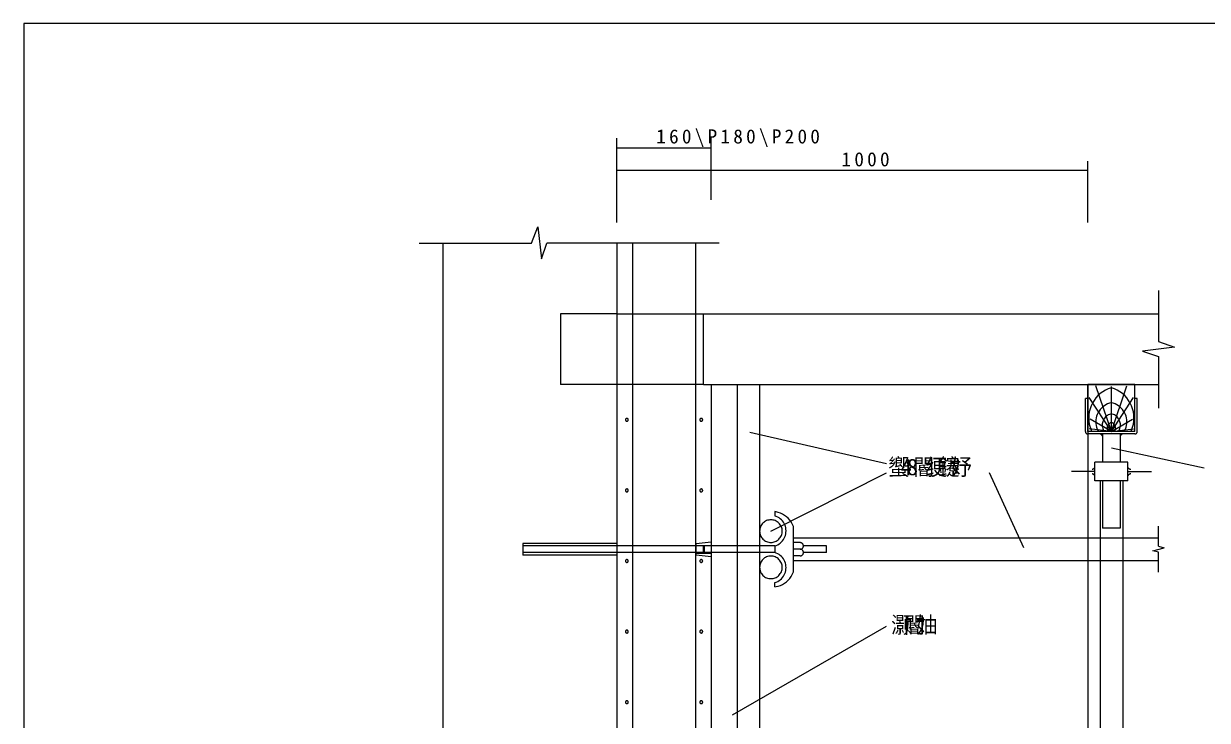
# Model space of a CAD drawing. Header units: metres. Extents: x 0 to 420, y 0 to 297.
# Drawn here: x 0 to 251.4, y 149 to 297 of the extents above; entities that cross this region are included whole.
import ezdxf

# ---------------------------------------------------------------- set-up
doc = ezdxf.new("R2010")
doc.units = ezdxf.units.M

msp = doc.modelspace()

# ---------------------------------------------------------------- linework, layer by layer
for p, q in [((420, 297), (0, 297)), ((0, 297), (0, 0)), ((126.01, 259.59), (126.01, 272.64)), ((146.01, 259.59), (146.01, 272.64)), ((126.01, 270.64), (146.01, 270.64)), ((126.01, 254.74), (126.01, 267.78)), ((226.01, 254.74), (226.01, 267.78)), ((226.01, 265.78), (126.01, 265.78)), ((107.89, 250.34), (109.19, 253.85)), ((109.19, 253.85), (109.99, 247.07)), ((84.01, 250.34), (107.89, 250.34)), ((89.01, 250.34), (89.01, 45.34)), ((109.99, 247.07), (111.11, 250.34)), ((147.71, 250.34), (111.11, 250.34)), ((126.01, 250.34), (126.01, 45.34)), ((129.31, 250.34), (129.31, 45.34)), ((142.71, 250.34), (142.71, 45.34)), ((241.01, 240.34), (241.01, 229.49)), ((114.01, 235.34), (114.01, 220.34)), ((126.01, 235.34), (114.01, 235.34)), ((126.01, 235.34), (144.36, 235.34)), ((144.36, 235.34), (241.01, 235.34)), ((144.36, 220.34), (144.36, 235.34)), ((241.01, 229.49), (244.4, 228.24)), ((244.4, 228.24), (237.61, 227.44)), ((237.61, 227.44), (241.01, 226.28)), ((241.01, 226.28), (241.01, 215.34)), ((126.01, 220.34), (114.01, 220.34)), ((144.36, 220.34), (126.01, 220.34)), ((144.36, 220.34), (241.01, 220.34)), ((146.01, 220.34), (146.01, 45.34)), ((151.51, 220.34), (151.51, 45.34)), ((156.31, 220.34), (156.31, 45.34)), ((226.01, 220.34), (226.01, 67.74)), ((226.01, 210.34), (226.01, 220.34)), ((236.01, 220.34), (226.01, 220.34)), ((231.01, 210.34), (227.71, 220.08)), ((231.01, 210.34), (234.31, 220.08)), ((231.01, 210.34), (231.01, 219.93)), ((236.01, 210.34), (236.01, 220.34)), ((225.51, 210.34), (225.51, 217.34)), ((226.01, 217.34), (225.51, 217.34)), ((226.01, 210.34), (226.01, 217.34)), ((231.01, 210.34), (226.33, 217.55)), ((231.01, 210.34), (235.69, 217.55)), ((236.51, 217.34), (236.01, 217.34)), ((236.01, 210.34), (236.01, 217.34)), ((236.51, 210.34), (236.51, 217.34)), ((231.01, 210.34), (226.52, 212.96)), ((231.01, 210.34), (235.5, 212.96)), ((154.21, 210.22), (183.23, 203.54)), ((236.01, 210.34), (226.01, 210.34)), ((236.01, 210.34), (226.01, 210.34)), ((236.01, 209.84), (226.01, 209.84)), ((231.01, 210.34), (226.29, 210.93)), ((229.11, 209.84), (229.11, 203.84)), ((231.01, 210.34), (235.72, 210.93)), ((232.91, 209.84), (232.91, 203.84)), ((231.01, 206.87), (250.72, 202.61)), ((227.51, 199.84), (227.51, 203.84)), ((234.51, 203.84), (227.51, 203.84)), ((234.51, 199.84), (234.51, 203.84)), ((158.71, 189.19), (183.23, 201.54)), ((212.4, 185.64), (205.14, 201.54)), ((227.51, 201.84), (222.51, 201.84)), ((234.51, 201.84), (239.51, 201.84)), ((234.51, 199.84), (227.51, 199.84)), ((228.61, 199.84), (228.61, 45.34)), ((229.11, 199.84), (229.11, 189.84)), ((232.91, 199.84), (232.91, 189.84)), ((233.41, 199.84), (233.41, 45.34)), ((159.51, 193.34), (159.51, 192.44)), ((163.51, 180.54), (163.51, 190.14)), ((232.91, 189.84), (229.11, 189.84)), ((241.01, 185.98), (241.01, 190.24)), ((126.01, 186.59), (106.01, 186.59)), ((106.01, 186.59), (106.01, 184.09)), ((144.31, 186.04), (106.01, 186.04)), ((142.81, 186.59), (146.01, 186.94)), ((142.81, 184.09), (142.81, 186.59)), ((142.81, 186.14), (146.01, 186.14)), ((144.31, 186.14), (144.31, 184.54)), ((144.51, 186.14), (144.51, 184.54)), ((159.51, 186.04), (144.51, 186.04)), ((146.01, 186.94), (146.01, 183.74)), ((159.51, 186.04), (159.51, 184.64)), ((163.51, 187.74), (241.01, 187.74)), ((164.91, 186.74), (163.51, 186.74)), ((170.51, 186.04), (165.61, 186.04)), ((170.51, 184.64), (170.51, 186.04)), ((144.31, 184.64), (106.01, 184.64)), ((126.01, 184.09), (106.01, 184.09)), ((142.81, 184.54), (146.01, 184.54)), ((146.01, 183.74), (142.81, 184.09)), ((159.51, 184.64), (144.51, 184.64)), ((164.91, 185.34), (163.51, 185.34)), ((164.91, 183.94), (163.51, 183.94)), ((170.51, 184.64), (165.61, 184.64)), ((239.8, 185.02), (242.21, 185.66)), ((241.01, 184.7), (239.8, 185.02)), ((241.01, 185.98), (242.21, 185.66)), ((241.01, 180.44), (241.01, 184.7)), ((163.51, 182.94), (241.01, 182.94)), ((159.51, 177.34), (159.51, 178.24)), ((150.54, 150.13), (183.23, 169.01))]:
    msp.add_line(p, q)
for points in [[(231.01, 219.66), (230.34, 219.42), (229.75, 219.14), (229.18, 218.8), (228.65, 218.41), (228.17, 217.97), (227.73, 217.48), (227.33, 216.96), (227, 216.39), (226.72, 215.8), (226.49, 215.18), (226.33, 214.54), (226.24, 213.89), (226.21, 213.24), (226.24, 212.58), (226.33, 211.93), (226.49, 211.29), (226.72, 210.67), (226.86, 210.34)], [(235.15, 210.34), (235.3, 210.67), (235.52, 211.29), (235.68, 211.93), (235.78, 212.58), (235.81, 213.24), (235.78, 213.89), (235.68, 214.54), (235.52, 215.18), (235.3, 215.8), (235.02, 216.39), (234.68, 216.96), (234.29, 217.48), (233.85, 217.97), (233.36, 218.41), (232.83, 218.8), (232.27, 219.14), (231.68, 219.42), (231.06, 219.64), (231.01, 219.66)], [(231.01, 216.44), (230.6, 216.34), (230.22, 216.21), (229.86, 216.03), (229.52, 215.83), (229.2, 215.59), (228.9, 215.32), (228.63, 215.02), (228.39, 214.7), (228.18, 214.36), (228.01, 214), (227.88, 213.62), (227.78, 213.23), (227.72, 212.83), (227.7, 212.43), (227.72, 212.03), (227.78, 211.64), (227.88, 211.25), (228.01, 210.87), (228.18, 210.51), (228.28, 210.34)], [(233.74, 210.34), (233.83, 210.51), (234, 210.87), (234.14, 211.25), (234.23, 211.64), (234.29, 212.03), (234.31, 212.43), (234.29, 212.83), (234.23, 213.23), (234.14, 213.62), (234, 214), (233.83, 214.36), (233.62, 214.7), (233.39, 215.02), (233.12, 215.32), (232.82, 215.59), (232.5, 215.83), (232.15, 216.03), (231.79, 216.21), (231.42, 216.34), (231.03, 216.44), (231.01, 216.44)], [(231.01, 214.1), (230.8, 214.05), (230.58, 213.97), (230.36, 213.87), (230.16, 213.75), (229.97, 213.6), (229.79, 213.44), (229.63, 213.27), (229.49, 213.07), (229.36, 212.87), (229.26, 212.65), (229.18, 212.43), (229.12, 212.2), (229.09, 211.96), (229.07, 211.72), (229.09, 211.48), (229.12, 211.25), (229.18, 211.01), (229.26, 210.79), (229.36, 210.57), (229.49, 210.37), (229.5, 210.34)], [(232.51, 210.34), (232.53, 210.37), (232.65, 210.57), (232.75, 210.79), (232.84, 211.01), (232.89, 211.25), (232.93, 211.48), (232.94, 211.72), (232.93, 211.96), (232.89, 212.2), (232.84, 212.43), (232.75, 212.65), (232.65, 212.87), (232.53, 213.07), (232.39, 213.27), (232.23, 213.44), (232.05, 213.6), (231.86, 213.75), (231.65, 213.87), (231.44, 213.97), (231.21, 214.05), (231.01, 214.1)], [(128.41, 212.84), (128.41, 212.87), (128.4, 212.9), (128.39, 212.93), (128.38, 212.95), (128.37, 212.98), (128.36, 213.01), (128.34, 213.03), (128.32, 213.05), (128.3, 213.07), (128.27, 213.09), (128.25, 213.1), (128.22, 213.12), (128.19, 213.13), (128.17, 213.13), (128.14, 213.14), (128.11, 213.14), (128.08, 213.14), (128.05, 213.13), (128.02, 213.13), (127.99, 213.12), (127.97, 213.1), (127.94, 213.09), (127.92, 213.07), (127.9, 213.05), (127.88, 213.03), (127.86, 213.01), (127.84, 212.98), (127.83, 212.95), (127.82, 212.93), (127.81, 212.9), (127.81, 212.87), (127.81, 212.84), (127.81, 212.84)], [(127.81, 212.84), (127.81, 212.81), (127.81, 212.78), (127.82, 212.75), (127.83, 212.72), (127.84, 212.7), (127.86, 212.67), (127.88, 212.65), (127.9, 212.63), (127.92, 212.61), (127.94, 212.59), (127.97, 212.57), (127.99, 212.56), (128.02, 212.55), (128.05, 212.55), (128.08, 212.54), (128.11, 212.54), (128.14, 212.54), (128.17, 212.55), (128.19, 212.55), (128.22, 212.56), (128.25, 212.57), (128.27, 212.59), (128.3, 212.61), (128.32, 212.63), (128.34, 212.65), (128.36, 212.67), (128.37, 212.7), (128.38, 212.72), (128.39, 212.75), (128.4, 212.78), (128.41, 212.81), (128.41, 212.84), (128.41, 212.84)], [(144.21, 212.84), (144.21, 212.87), (144.2, 212.9), (144.19, 212.93), (144.18, 212.95), (144.17, 212.98), (144.16, 213.01), (144.14, 213.03), (144.12, 213.05), (144.1, 213.07), (144.07, 213.09), (144.05, 213.1), (144.02, 213.12), (143.99, 213.13), (143.97, 213.13), (143.94, 213.14), (143.91, 213.14), (143.88, 213.14), (143.85, 213.13), (143.82, 213.13), (143.79, 213.12), (143.77, 213.1), (143.74, 213.09), (143.72, 213.07), (143.7, 213.05), (143.68, 213.03), (143.66, 213.01), (143.64, 212.98), (143.63, 212.95), (143.62, 212.93), (143.61, 212.9), (143.61, 212.87), (143.61, 212.84), (143.61, 212.84)], [(143.61, 212.84), (143.61, 212.81), (143.61, 212.78), (143.62, 212.75), (143.63, 212.72), (143.64, 212.7), (143.66, 212.67), (143.68, 212.65), (143.7, 212.63), (143.72, 212.61), (143.74, 212.59), (143.77, 212.57), (143.79, 212.56), (143.82, 212.55), (143.85, 212.55), (143.88, 212.54), (143.91, 212.54), (143.94, 212.54), (143.97, 212.55), (143.99, 212.55), (144.02, 212.56), (144.05, 212.57), (144.07, 212.59), (144.1, 212.61), (144.12, 212.63), (144.14, 212.65), (144.16, 212.67), (144.17, 212.7), (144.18, 212.72), (144.19, 212.75), (144.2, 212.78), (144.21, 212.81), (144.21, 212.84), (144.21, 212.84)], [(231.01, 212.27), (230.9, 212.23), (230.79, 212.17), (230.68, 212.11), (230.58, 212.04), (230.49, 211.95), (230.41, 211.86), (230.33, 211.76), (230.27, 211.66), (230.22, 211.54), (230.18, 211.43), (230.15, 211.31), (230.13, 211.18), (230.12, 211.06), (230.13, 210.94), (230.15, 210.81), (230.18, 210.69), (230.22, 210.58), (230.27, 210.46), (230.33, 210.36), (230.35, 210.34)], [(231.67, 210.34), (231.68, 210.36), (231.74, 210.46), (231.8, 210.58), (231.84, 210.69), (231.87, 210.81), (231.89, 210.94), (231.89, 211.06), (231.89, 211.18), (231.87, 211.31), (231.84, 211.43), (231.8, 211.54), (231.74, 211.66), (231.68, 211.76), (231.61, 211.86), (231.52, 211.95), (231.43, 212.04), (231.33, 212.11), (231.23, 212.17), (231.11, 212.23), (231.01, 212.27)], [(225.51, 210.34), (225.51, 210.29), (225.52, 210.24), (225.53, 210.19), (225.55, 210.15), (225.57, 210.1), (225.59, 210.06), (225.62, 210.02), (225.65, 209.99), (225.69, 209.95), (225.73, 209.92), (225.77, 209.9), (225.82, 209.88), (225.86, 209.86), (225.91, 209.85), (225.96, 209.84), (226.01, 209.84)], [(229.11, 209.34), (229.09, 209.4), (229.07, 209.46), (229.05, 209.51), (229.01, 209.57), (228.98, 209.61), (228.94, 209.66), (228.89, 209.7), (228.85, 209.74), (228.79, 209.77), (228.74, 209.79), (228.68, 209.81), (228.62, 209.83), (228.56, 209.84), (228.51, 209.84)], [(233.51, 209.84), (233.45, 209.84), (233.39, 209.83), (233.33, 209.81), (233.28, 209.79), (233.22, 209.77), (233.17, 209.74), (233.12, 209.7), (233.08, 209.66), (233.04, 209.61), (233, 209.57), (232.97, 209.51), (232.94, 209.46), (232.92, 209.4), (232.91, 209.34), (232.91, 209.34)], [(236.01, 209.84), (236.06, 209.84), (236.11, 209.85), (236.15, 209.86), (236.2, 209.88), (236.24, 209.9), (236.29, 209.92), (236.32, 209.95), (236.36, 209.99), (236.39, 210.02), (236.42, 210.06), (236.45, 210.1), (236.47, 210.15), (236.49, 210.19), (236.5, 210.24), (236.51, 210.29), (236.51, 210.34)], [(226.91, 202.34), (226.95, 202.34), (227.01, 202.35), (227.08, 202.37), (227.14, 202.39), (227.21, 202.42), (227.26, 202.46), (227.32, 202.5), (227.37, 202.54), (227.42, 202.59), (227.46, 202.65), (227.49, 202.71), (227.51, 202.74)], [(227.51, 200.94), (227.49, 200.97), (227.46, 201.03), (227.42, 201.09), (227.37, 201.14), (227.32, 201.18), (227.26, 201.22), (227.21, 201.26), (227.14, 201.29), (227.08, 201.31), (227.01, 201.33), (226.95, 201.34), (226.91, 201.34)], [(234.51, 202.74), (234.52, 202.71), (234.56, 202.65), (234.6, 202.59), (234.65, 202.54), (234.7, 202.5), (234.75, 202.46), (234.81, 202.42), (234.87, 202.39), (234.94, 202.37), (235, 202.35), (235.07, 202.34), (235.11, 202.34)], [(235.11, 201.34), (235.07, 201.34), (235, 201.33), (234.94, 201.31), (234.87, 201.29), (234.81, 201.26), (234.75, 201.22), (234.7, 201.18), (234.65, 201.14), (234.6, 201.09), (234.56, 201.03), (234.52, 200.97), (234.51, 200.94)], [(128.41, 197.84), (128.41, 197.87), (128.4, 197.9), (128.39, 197.93), (128.38, 197.95), (128.37, 197.98), (128.36, 198.01), (128.34, 198.03), (128.32, 198.05), (128.3, 198.07), (128.27, 198.09), (128.25, 198.1), (128.22, 198.12), (128.19, 198.13), (128.17, 198.13), (128.14, 198.14), (128.11, 198.14), (128.08, 198.14), (128.05, 198.13), (128.02, 198.13), (127.99, 198.12), (127.97, 198.1), (127.94, 198.09), (127.92, 198.07), (127.9, 198.05), (127.88, 198.03), (127.86, 198.01), (127.84, 197.98), (127.83, 197.95), (127.82, 197.93), (127.81, 197.9), (127.81, 197.87), (127.81, 197.84), (127.81, 197.84)], [(127.81, 197.84), (127.81, 197.81), (127.81, 197.78), (127.82, 197.75), (127.83, 197.72), (127.84, 197.7), (127.86, 197.67), (127.88, 197.65), (127.9, 197.63), (127.92, 197.61), (127.94, 197.59), (127.97, 197.57), (127.99, 197.56), (128.02, 197.55), (128.05, 197.55), (128.08, 197.54), (128.11, 197.54), (128.14, 197.54), (128.17, 197.55), (128.19, 197.55), (128.22, 197.56), (128.25, 197.57), (128.27, 197.59), (128.3, 197.61), (128.32, 197.63), (128.34, 197.65), (128.36, 197.67), (128.37, 197.7), (128.38, 197.72), (128.39, 197.75), (128.4, 197.78), (128.41, 197.81), (128.41, 197.84), (128.41, 197.84)], [(144.21, 197.84), (144.21, 197.87), (144.2, 197.9), (144.19, 197.93), (144.18, 197.95), (144.17, 197.98), (144.16, 198.01), (144.14, 198.03), (144.12, 198.05), (144.1, 198.07), (144.07, 198.09), (144.05, 198.1), (144.02, 198.12), (143.99, 198.13), (143.97, 198.13), (143.94, 198.14), (143.91, 198.14), (143.88, 198.14), (143.85, 198.13), (143.82, 198.13), (143.79, 198.12), (143.77, 198.1), (143.74, 198.09), (143.72, 198.07), (143.7, 198.05), (143.68, 198.03), (143.66, 198.01), (143.64, 197.98), (143.63, 197.95), (143.62, 197.93), (143.61, 197.9), (143.61, 197.87), (143.61, 197.84), (143.61, 197.84)], [(143.61, 197.84), (143.61, 197.81), (143.61, 197.78), (143.62, 197.75), (143.63, 197.72), (143.64, 197.7), (143.66, 197.67), (143.68, 197.65), (143.7, 197.63), (143.72, 197.61), (143.74, 197.59), (143.77, 197.57), (143.79, 197.56), (143.82, 197.55), (143.85, 197.55), (143.88, 197.54), (143.91, 197.54), (143.94, 197.54), (143.97, 197.55), (143.99, 197.55), (144.02, 197.56), (144.05, 197.57), (144.07, 197.59), (144.1, 197.61), (144.12, 197.63), (144.14, 197.65), (144.16, 197.67), (144.17, 197.7), (144.18, 197.72), (144.19, 197.75), (144.2, 197.78), (144.21, 197.81), (144.21, 197.84), (144.21, 197.84)], [(161.11, 189.19), (161.1, 189.42), (161.06, 189.66), (161, 189.89), (160.92, 190.11), (160.82, 190.32), (160.7, 190.52), (160.56, 190.71), (160.4, 190.89), (160.23, 191.04), (160.04, 191.18), (159.84, 191.31), (159.63, 191.41), (159.4, 191.49), (159.18, 191.54), (158.94, 191.58), (158.71, 191.59), (158.47, 191.58), (158.24, 191.54), (158.01, 191.49), (157.79, 191.41), (157.58, 191.31), (157.37, 191.18), (157.19, 191.04), (157.01, 190.89), (156.85, 190.71), (156.71, 190.52), (156.59, 190.32), (156.49, 190.11), (156.41, 189.89), (156.35, 189.66), (156.32, 189.42), (156.31, 189.19), (156.32, 188.95), (156.35, 188.72), (156.41, 188.49), (156.49, 188.27), (156.59, 188.06), (156.71, 187.86), (156.85, 187.67), (157.01, 187.49), (157.19, 187.33), (157.37, 187.19), (157.58, 187.07), (157.79, 186.97), (158.01, 186.89), (158.24, 186.83), (158.47, 186.8), (158.71, 186.79), (158.94, 186.8), (159.18, 186.83), (159.4, 186.89), (159.63, 186.97), (159.84, 187.07), (160.04, 187.19), (160.23, 187.33), (160.4, 187.49), (160.56, 187.67), (160.7, 187.86), (160.82, 188.06), (160.92, 188.27), (161, 188.49), (161.06, 188.72), (161.1, 188.95), (161.11, 189.19)], [(163.51, 190.14), (163.45, 190.29), (163.24, 190.74), (162.98, 191.16), (162.69, 191.55), (162.36, 191.92), (162, 192.25), (161.6, 192.54), (161.18, 192.8), (160.73, 193.01), (160.27, 193.17), (159.79, 193.29), (159.51, 193.34)], [(159.51, 186.04), (159.55, 186.05), (159.85, 186.16), (160.15, 186.3), (160.43, 186.47), (160.69, 186.66), (160.93, 186.88), (161.15, 187.13), (161.35, 187.39), (161.52, 187.67), (161.66, 187.96), (161.77, 188.27), (161.85, 188.59), (161.89, 188.91), (161.91, 189.24), (161.89, 189.57), (161.85, 189.89), (161.77, 190.21), (161.66, 190.51), (161.52, 190.81), (161.35, 191.09), (161.15, 191.35), (160.93, 191.59), (160.69, 191.81), (160.43, 192.01), (160.15, 192.18), (159.85, 192.32), (159.55, 192.43), (159.51, 192.44)], [(164.91, 185.34), (164.98, 185.34), (165.04, 185.35), (165.11, 185.37), (165.18, 185.39), (165.24, 185.42), (165.3, 185.46), (165.35, 185.5), (165.4, 185.54), (165.45, 185.6), (165.49, 185.65), (165.52, 185.71), (165.55, 185.77), (165.58, 185.84), (165.59, 185.9), (165.6, 185.97), (165.61, 186.04), (165.6, 186.11), (165.59, 186.18), (165.58, 186.24), (165.55, 186.31), (165.52, 186.37), (165.49, 186.43), (165.45, 186.48), (165.4, 186.53), (165.35, 186.58), (165.3, 186.62), (165.24, 186.66), (165.18, 186.69), (165.11, 186.71), (165.04, 186.73), (164.98, 186.74), (164.91, 186.74), (164.91, 186.74)], [(161.11, 181.49), (161.1, 181.73), (161.06, 181.96), (161, 182.19), (160.92, 182.41), (160.82, 182.62), (160.7, 182.82), (160.56, 183.01), (160.4, 183.19), (160.23, 183.35), (160.04, 183.49), (159.84, 183.61), (159.63, 183.71), (159.4, 183.79), (159.18, 183.84), (158.94, 183.88), (158.71, 183.89), (158.47, 183.88), (158.24, 183.84), (158.01, 183.79), (157.79, 183.71), (157.58, 183.61), (157.37, 183.49), (157.19, 183.35), (157.01, 183.19), (156.85, 183.01), (156.71, 182.82), (156.59, 182.62), (156.49, 182.41), (156.41, 182.19), (156.35, 181.96), (156.32, 181.73), (156.31, 181.49), (156.32, 181.26), (156.35, 181.02), (156.41, 180.79), (156.49, 180.57), (156.59, 180.36), (156.71, 180.16), (156.85, 179.97), (157.01, 179.79), (157.19, 179.64), (157.37, 179.49), (157.58, 179.37), (157.79, 179.27), (158.01, 179.19), (158.24, 179.14), (158.47, 179.1), (158.71, 179.09), (158.94, 179.1), (159.18, 179.14), (159.4, 179.19), (159.63, 179.27), (159.84, 179.37), (160.04, 179.49), (160.23, 179.64), (160.4, 179.79), (160.56, 179.97), (160.7, 180.16), (160.82, 180.36), (160.92, 180.57), (161, 180.79), (161.06, 181.02), (161.1, 181.26), (161.11, 181.49)], [(159.51, 178.24), (159.55, 178.25), (159.85, 178.36), (160.15, 178.5), (160.43, 178.67), (160.69, 178.87), (160.93, 179.08), (161.15, 179.33), (161.35, 179.59), (161.52, 179.87), (161.66, 180.17), (161.77, 180.47), (161.85, 180.79), (161.89, 181.11), (161.91, 181.44), (161.89, 181.77), (161.85, 182.09), (161.77, 182.41), (161.66, 182.72), (161.52, 183.01), (161.35, 183.29), (161.15, 183.55), (160.93, 183.8), (160.69, 184.02), (160.43, 184.21), (160.15, 184.38), (159.85, 184.52), (159.55, 184.63), (159.51, 184.64)], [(164.91, 183.94), (164.98, 183.94), (165.04, 183.95), (165.11, 183.97), (165.18, 183.99), (165.24, 184.02), (165.3, 184.06), (165.35, 184.1), (165.4, 184.14), (165.45, 184.2), (165.49, 184.25), (165.52, 184.31), (165.55, 184.37), (165.58, 184.44), (165.59, 184.5), (165.6, 184.57), (165.61, 184.64), (165.6, 184.71), (165.59, 184.78), (165.58, 184.84), (165.55, 184.91), (165.52, 184.97), (165.49, 185.03), (165.45, 185.08), (165.4, 185.13), (165.35, 185.18), (165.3, 185.22), (165.24, 185.26), (165.18, 185.29), (165.11, 185.31), (165.04, 185.33), (164.98, 185.34), (164.91, 185.34), (164.91, 185.34)], [(128.41, 182.84), (128.41, 182.87), (128.4, 182.9), (128.39, 182.93), (128.38, 182.95), (128.37, 182.98), (128.36, 183.01), (128.34, 183.03), (128.32, 183.05), (128.3, 183.07), (128.27, 183.09), (128.25, 183.1), (128.22, 183.12), (128.19, 183.13), (128.17, 183.13), (128.14, 183.14), (128.11, 183.14), (128.08, 183.14), (128.05, 183.13), (128.02, 183.13), (127.99, 183.12), (127.97, 183.1), (127.94, 183.09), (127.92, 183.07), (127.9, 183.05), (127.88, 183.03), (127.86, 183.01), (127.84, 182.98), (127.83, 182.95), (127.82, 182.93), (127.81, 182.9), (127.81, 182.87), (127.81, 182.84), (127.81, 182.84)], [(127.81, 182.84), (127.81, 182.81), (127.81, 182.78), (127.82, 182.75), (127.83, 182.72), (127.84, 182.7), (127.86, 182.67), (127.88, 182.65), (127.9, 182.63), (127.92, 182.61), (127.94, 182.59), (127.97, 182.57), (127.99, 182.56), (128.02, 182.55), (128.05, 182.55), (128.08, 182.54), (128.11, 182.54), (128.14, 182.54), (128.17, 182.55), (128.19, 182.55), (128.22, 182.56), (128.25, 182.57), (128.27, 182.59), (128.3, 182.61), (128.32, 182.63), (128.34, 182.65), (128.36, 182.67), (128.37, 182.7), (128.38, 182.72), (128.39, 182.75), (128.4, 182.78), (128.41, 182.81), (128.41, 182.84), (128.41, 182.84)], [(144.21, 182.84), (144.21, 182.87), (144.2, 182.9), (144.19, 182.93), (144.18, 182.95), (144.17, 182.98), (144.16, 183.01), (144.14, 183.03), (144.12, 183.05), (144.1, 183.07), (144.07, 183.09), (144.05, 183.1), (144.02, 183.12), (143.99, 183.13), (143.97, 183.13), (143.94, 183.14), (143.91, 183.14), (143.88, 183.14), (143.85, 183.13), (143.82, 183.13), (143.79, 183.12), (143.77, 183.1), (143.74, 183.09), (143.72, 183.07), (143.7, 183.05), (143.68, 183.03), (143.66, 183.01), (143.64, 182.98), (143.63, 182.95), (143.62, 182.93), (143.61, 182.9), (143.61, 182.87), (143.61, 182.84), (143.61, 182.84)], [(143.61, 182.84), (143.61, 182.81), (143.61, 182.78), (143.62, 182.75), (143.63, 182.72), (143.64, 182.7), (143.66, 182.67), (143.68, 182.65), (143.7, 182.63), (143.72, 182.61), (143.74, 182.59), (143.77, 182.57), (143.79, 182.56), (143.82, 182.55), (143.85, 182.55), (143.88, 182.54), (143.91, 182.54), (143.94, 182.54), (143.97, 182.55), (143.99, 182.55), (144.02, 182.56), (144.05, 182.57), (144.07, 182.59), (144.1, 182.61), (144.12, 182.63), (144.14, 182.65), (144.16, 182.67), (144.17, 182.7), (144.18, 182.72), (144.19, 182.75), (144.2, 182.78), (144.21, 182.81), (144.21, 182.84), (144.21, 182.84)], [(159.51, 177.34), (159.79, 177.39), (160.27, 177.51), (160.73, 177.67), (161.18, 177.88), (161.6, 178.14), (162, 178.43), (162.36, 178.76), (162.69, 179.12), (162.98, 179.52), (163.24, 179.94), (163.45, 180.39), (163.51, 180.54)], [(128.41, 167.84), (128.41, 167.87), (128.4, 167.9), (128.39, 167.93), (128.38, 167.95), (128.37, 167.98), (128.36, 168.01), (128.34, 168.03), (128.32, 168.05), (128.3, 168.07), (128.27, 168.09), (128.25, 168.1), (128.22, 168.12), (128.19, 168.13), (128.17, 168.13), (128.14, 168.14), (128.11, 168.14), (128.08, 168.14), (128.05, 168.13), (128.02, 168.13), (127.99, 168.12), (127.97, 168.1), (127.94, 168.09), (127.92, 168.07), (127.9, 168.05), (127.88, 168.03), (127.86, 168.01), (127.84, 167.98), (127.83, 167.95), (127.82, 167.93), (127.81, 167.9), (127.81, 167.87), (127.81, 167.84), (127.81, 167.84)], [(127.81, 167.84), (127.81, 167.81), (127.81, 167.78), (127.82, 167.75), (127.83, 167.72), (127.84, 167.7), (127.86, 167.67), (127.88, 167.65), (127.9, 167.63), (127.92, 167.61), (127.94, 167.59), (127.97, 167.57), (127.99, 167.56), (128.02, 167.55), (128.05, 167.55), (128.08, 167.54), (128.11, 167.54), (128.14, 167.54), (128.17, 167.55), (128.19, 167.55), (128.22, 167.56), (128.25, 167.57), (128.27, 167.59), (128.3, 167.61), (128.32, 167.63), (128.34, 167.65), (128.36, 167.67), (128.37, 167.7), (128.38, 167.72), (128.39, 167.75), (128.4, 167.78), (128.41, 167.81), (128.41, 167.84), (128.41, 167.84)], [(144.21, 167.84), (144.21, 167.87), (144.2, 167.9), (144.19, 167.93), (144.18, 167.95), (144.17, 167.98), (144.16, 168.01), (144.14, 168.03), (144.12, 168.05), (144.1, 168.07), (144.07, 168.09), (144.05, 168.1), (144.02, 168.12), (143.99, 168.13), (143.97, 168.13), (143.94, 168.14), (143.91, 168.14), (143.88, 168.14), (143.85, 168.13), (143.82, 168.13), (143.79, 168.12), (143.77, 168.1), (143.74, 168.09), (143.72, 168.07), (143.7, 168.05), (143.68, 168.03), (143.66, 168.01), (143.64, 167.98), (143.63, 167.95), (143.62, 167.93), (143.61, 167.9), (143.61, 167.87), (143.61, 167.84), (143.61, 167.84)], [(143.61, 167.84), (143.61, 167.81), (143.61, 167.78), (143.62, 167.75), (143.63, 167.72), (143.64, 167.7), (143.66, 167.67), (143.68, 167.65), (143.7, 167.63), (143.72, 167.61), (143.74, 167.59), (143.77, 167.57), (143.79, 167.56), (143.82, 167.55), (143.85, 167.55), (143.88, 167.54), (143.91, 167.54), (143.94, 167.54), (143.97, 167.55), (143.99, 167.55), (144.02, 167.56), (144.05, 167.57), (144.07, 167.59), (144.1, 167.61), (144.12, 167.63), (144.14, 167.65), (144.16, 167.67), (144.17, 167.7), (144.18, 167.72), (144.19, 167.75), (144.2, 167.78), (144.21, 167.81), (144.21, 167.84), (144.21, 167.84)], [(128.41, 152.84), (128.41, 152.87), (128.4, 152.9), (128.39, 152.93), (128.38, 152.95), (128.37, 152.98), (128.36, 153.01), (128.34, 153.03), (128.32, 153.05), (128.3, 153.07), (128.27, 153.09), (128.25, 153.1), (128.22, 153.12), (128.19, 153.13), (128.17, 153.13), (128.14, 153.14), (128.11, 153.14), (128.08, 153.14), (128.05, 153.13), (128.02, 153.13), (127.99, 153.12), (127.97, 153.1), (127.94, 153.09), (127.92, 153.07), (127.9, 153.05), (127.88, 153.03), (127.86, 153.01), (127.84, 152.98), (127.83, 152.95), (127.82, 152.93), (127.81, 152.9), (127.81, 152.87), (127.81, 152.84), (127.81, 152.84)], [(127.81, 152.84), (127.81, 152.81), (127.81, 152.78), (127.82, 152.75), (127.83, 152.72), (127.84, 152.7), (127.86, 152.67), (127.88, 152.65), (127.9, 152.63), (127.92, 152.61), (127.94, 152.59), (127.97, 152.57), (127.99, 152.56), (128.02, 152.55), (128.05, 152.55), (128.08, 152.54), (128.11, 152.54), (128.14, 152.54), (128.17, 152.55), (128.19, 152.55), (128.22, 152.56), (128.25, 152.57), (128.27, 152.59), (128.3, 152.61), (128.32, 152.63), (128.34, 152.65), (128.36, 152.67), (128.37, 152.7), (128.38, 152.72), (128.39, 152.75), (128.4, 152.78), (128.41, 152.81), (128.41, 152.84), (128.41, 152.84)], [(144.21, 152.84), (144.21, 152.87), (144.2, 152.9), (144.19, 152.93), (144.18, 152.95), (144.17, 152.98), (144.16, 153.01), (144.14, 153.03), (144.12, 153.05), (144.1, 153.07), (144.07, 153.09), (144.05, 153.1), (144.02, 153.12), (143.99, 153.13), (143.97, 153.13), (143.94, 153.14), (143.91, 153.14), (143.88, 153.14), (143.85, 153.13), (143.82, 153.13), (143.79, 153.12), (143.77, 153.1), (143.74, 153.09), (143.72, 153.07), (143.7, 153.05), (143.68, 153.03), (143.66, 153.01), (143.64, 152.98), (143.63, 152.95), (143.62, 152.93), (143.61, 152.9), (143.61, 152.87), (143.61, 152.84), (143.61, 152.84)], [(143.61, 152.84), (143.61, 152.81), (143.61, 152.78), (143.62, 152.75), (143.63, 152.72), (143.64, 152.7), (143.66, 152.67), (143.68, 152.65), (143.7, 152.63), (143.72, 152.61), (143.74, 152.59), (143.77, 152.57), (143.79, 152.56), (143.82, 152.55), (143.85, 152.55), (143.88, 152.54), (143.91, 152.54), (143.94, 152.54), (143.97, 152.55), (143.99, 152.55), (144.02, 152.56), (144.05, 152.57), (144.07, 152.59), (144.1, 152.61), (144.12, 152.63), (144.14, 152.65), (144.16, 152.67), (144.17, 152.7), (144.18, 152.72), (144.19, 152.75), (144.2, 152.78), (144.21, 152.81), (144.21, 152.84), (144.21, 152.84)]]:
    msp.add_lwpolyline(points)

# ---------------------------------------------------------------- texts
for s, height, p in [('1', 3, (134.34, 271.55)), ('6', 3, (137.07, 271.55)), ('0', 3, (139.8, 271.55)), ('\\', 3, (142.52, 271.55)), ('P', 3, (145.25, 271.55)), ('1', 3, (147.98, 271.55)), ('8', 3, (150.71, 271.55)), ('0', 3, (153.43, 271.55)), ('\\', 3, (156.16, 271.55)), ('P', 3, (158.89, 271.55)), ('2', 3, (161.61, 271.55)), ('0', 3, (164.34, 271.55)), ('0', 3, (167.07, 271.55)), ('1', 3, (173.69, 266.69)), ('0', 3, (176.42, 266.69)), ('0', 3, (179.14, 266.69)), ('0', 3, (181.87, 266.69)), ('蠁', 3.5, (183.57, 201.07)), ('4', 3.5, (186.24, 201.07)), ('8', 3.5, (187.57, 201.07)), ('閽', 3.5, (188.9, 201.07)), ('绠', 3.5, (191.56, 201.07)), ('鑳', 3.5, (194.23, 201.07)), ('妤', 3.5, (196.89, 201.07)), ('灏', 3.5, (184.24, 167.53)), ('閽', 3.5, (186.91, 167.53)), ('妯', 3.5, (189.57, 167.53))]:
    msp.add_text(s, height=height).set_placement(p)

doc.saveas('drawing.dxf')
